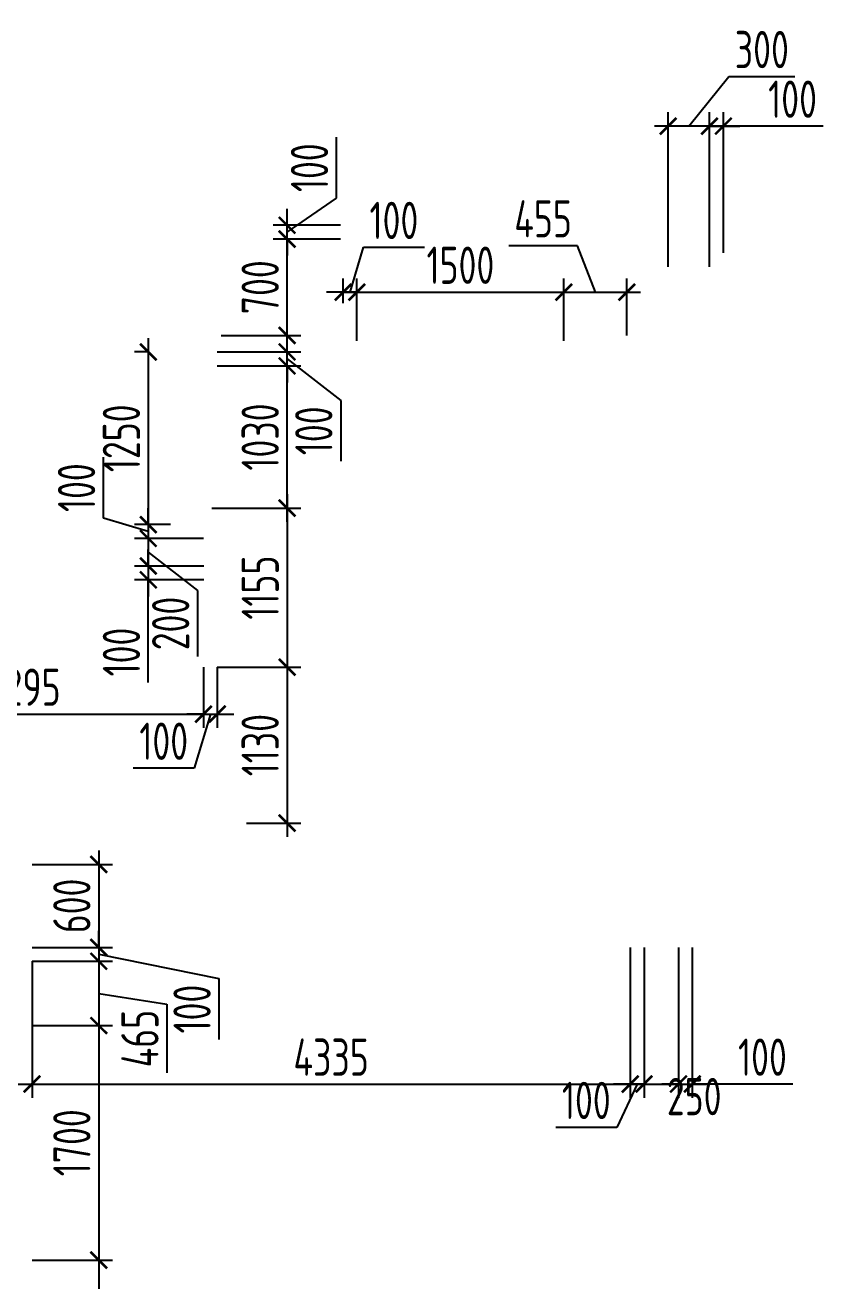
# Model space of a CAD drawing. Header units: millimetres. Extents: x -350007 to 535970, y -888 to 133718.
# Drawn here: x -55796 to -49927, y 71847 to 80949 of the extents above; entities that cross this region are included whole.
import ezdxf

# ---------------------------------------------------------------- set-up
doc = ezdxf.new("R2010")
doc.units = ezdxf.units.MM
doc.layers.add('АР_Размеры нов.', color=15, linetype='Continuous', lineweight=0)
doc.styles.add('ISOCPEUR', font='isocpeur.ttf', dxfattribs={"width": 0.7})
doc.dimstyles.new('R_100', dxfattribs={"dimtxt": 270, "dimasz": 120, "dimexe": 100, "dimexo": 0, "dimgap": 60, "dimtad": 1, "dimdec": 0, "dimrnd": 5, "dimzin": 0, "dimdsep": 46, "dimtxsty": 'ISOCPEUR', "dimblk": 'ARCHTICK', "dimcen": 0, "dimdle": 100, "dimclrd": 256, "dimclre": 256, "dimclrt": 256, "dimadec": 0, "dimazin": 0, "dimtfac": 2, "dimtdec": 0, "dimtofl": 0, "dimtmove": 1, "dimatfit": 3, "dimfxl": 1, "dimtvp": 3, "dimtolj": 1, "dimtzin": 0, "dimarcsym": 0})

# ---------------------------------------------------------------- blocks, each defined once
blk = doc.blocks.new('_ArchTick')
at = {"color": 0, "linetype": 'ByBlock', "const_width": 0.15}
blk.add_lwpolyline([(-0.5, -0.5), (0.5, 0.5)], dxfattribs=at)
blk = doc.blocks.new('*D2656')
at = {"layer": 'АР_Размеры нов.', "lineweight": -2, "ltscale": 100, "transparency": 16777216}
for p, q in [((-53391.2, 78660.4), (-53391.2, 79113.9)), ((-51891.2, 78660.4), (-51891.2, 79113.9)), ((-53491.2, 79013.9), (-51791.2, 79013.9))]:
    blk.add_line(p, q, dxfattribs=at)
at = {"layer": 'АР_Размеры нов.', "lineweight": -2, "ltscale": 100, "transparency": 16777216, "xscale": 120, "yscale": 120, "zscale": 120, "rotation": 180}
blk.add_blockref('_ArchTick', (-53391.2, 79013.9), dxfattribs=at)
at = {"layer": 'АР_Размеры нов.', "lineweight": -2, "ltscale": 100, "transparency": 16777216, "xscale": 120, "yscale": 120, "zscale": 120}
blk.add_blockref('_ArchTick', (-51891.2, 79013.9), dxfattribs=at)
at = {"layer": 'АР_Размеры нов.', "ltscale": 100, "transparency": 16777216, "insert": (-52641.2, 79208.9), "char_height": 270, "attachment_point": 5, "style": 'ISOCPEUR'}
blk.add_mtext('\\A1;1500', dxfattribs=at)
blk = doc.blocks.new('*D2664')
at = {"layer": 'АР_Размеры нов.', "lineweight": -2, "ltscale": 100, "transparency": 16777216}
for p, q in [((-53897, 77348.7), (-53897, 78579)), ((-54403, 78479), (-53797, 78479)), ((-54443, 77448.7), (-53797, 77448.7))]:
    blk.add_line(p, q, dxfattribs=at)
at = {"layer": 'АР_Размеры нов.', "lineweight": -2, "ltscale": 100, "transparency": 16777216, "xscale": 120, "yscale": 120, "zscale": 120}
for p, rotation in [((-53897, 78479), 90), ((-53897, 77448.7), 270)]:
    blk.add_blockref('_ArchTick', p, dxfattribs=dict(at, rotation=rotation))
at = {"layer": 'АР_Размеры нов.', "ltscale": 100, "transparency": 16777216, "insert": (-54092, 77963.9), "char_height": 270, "attachment_point": 5, "rotation": 90, "style": 'ISOCPEUR'}
blk.add_mtext('\\A1;1030', dxfattribs=at)
blk = doc.blocks.new('*D1928')
at = {"layer": 'АР_Размеры нов.', "lineweight": -2, "ltscale": 100, "transparency": 16777216}
for p, q in [((-55262, 73798.2), (-55262, 71898.2)), ((-55745.7, 73698.2), (-55162, 73698.2)), ((-55745.7, 71998.2), (-55162, 71998.2))]:
    blk.add_line(p, q, dxfattribs=at)
at = {"layer": 'АР_Размеры нов.', "lineweight": -2, "ltscale": 100, "transparency": 16777216, "xscale": 120, "yscale": 120, "zscale": 120}
for p, rotation in [((-55262, 73698.2), 90), ((-55262, 71998.2), 270)]:
    blk.add_blockref('_ArchTick', p, dxfattribs=dict(at, rotation=rotation))
at = {"layer": 'АР_Размеры нов.', "ltscale": 100, "transparency": 16777216, "insert": (-55457, 72848.2), "char_height": 270, "attachment_point": 5, "rotation": 90, "style": 'ISOCPEUR'}
blk.add_mtext('\\A1;1700', dxfattribs=at)
blk = doc.blocks.new('*D1929')
at = {"layer": 'АР_Размеры нов.', "lineweight": -2, "ltscale": 100, "transparency": 16777216}
for p, q in [((-53897, 77348.7), (-53897, 78579)), ((-54403, 78479), (-53797, 78479)), ((-54443, 77448.7), (-53797, 77448.7))]:
    blk.add_line(p, q, dxfattribs=at)
at = {"layer": 'АР_Размеры нов.', "lineweight": -2, "ltscale": 100, "transparency": 16777216, "xscale": 120, "yscale": 120, "zscale": 120}
for p, rotation in [((-53897, 78479), 90), ((-53897, 77448.7), 270)]:
    blk.add_blockref('_ArchTick', p, dxfattribs=dict(at, rotation=rotation))
at = {"layer": 'АР_Размеры нов.', "ltscale": 100, "transparency": 16777216, "insert": (-54092, 77963.9), "char_height": 270, "attachment_point": 5, "rotation": 90, "style": 'ISOCPEUR'}
blk.add_mtext('\\A1;1030', dxfattribs=at)
blk = doc.blocks.new('*D1932')
at = {"layer": 'АР_Размеры нов.', "lineweight": -2, "ltscale": 100, "transparency": 16777216}
for p, q in [((-55262, 72098.2), (-55262, 71095.7)), ((-55745.7, 71998.2), (-55162, 71998.2)), ((-55745.7, 71195.7), (-55162, 71195.7))]:
    blk.add_line(p, q, dxfattribs=at)
at = {"layer": 'АР_Размеры нов.', "lineweight": -2, "ltscale": 100, "transparency": 16777216, "xscale": 120, "yscale": 120, "zscale": 120}
for p, rotation in [((-55262, 71998.2), 90), ((-55262, 71195.7), 270)]:
    blk.add_blockref('_ArchTick', p, dxfattribs=dict(at, rotation=rotation))
at = {"layer": 'АР_Размеры нов.', "ltscale": 100, "transparency": 16777216, "insert": (-55457, 71596.9), "char_height": 270, "attachment_point": 5, "rotation": 90, "style": 'ISOCPEUR'}
blk.add_mtext('\\A1;800', dxfattribs=at)
blk = doc.blocks.new('*D1938')
at = {"layer": 'АР_Размеры нов.', "lineweight": -2, "ltscale": 500, "transparency": 16777216}
for p, q in [((-51410.8, 74262.9), (-51410.8, 73173.9)), ((-55745.7, 74164.5), (-55745.7, 73173.9)), ((-55845.7, 73273.9), (-51310.8, 73273.9))]:
    blk.add_line(p, q, dxfattribs=at)
at = {"layer": 'АР_Размеры нов.', "lineweight": -2, "ltscale": 500, "transparency": 16777216, "xscale": 120, "yscale": 120, "zscale": 120, "rotation": 180}
blk.add_blockref('_ArchTick', (-55745.7, 73273.9), dxfattribs=at)
at = {"layer": 'АР_Размеры нов.', "lineweight": -2, "ltscale": 500, "transparency": 16777216, "xscale": 120, "yscale": 120, "zscale": 120}
blk.add_blockref('_ArchTick', (-51410.8, 73273.9), dxfattribs=at)
at = {"layer": 'АР_Размеры нов.', "lineweight": 13, "ltscale": 500, "transparency": 16777216, "insert": (-53578.2, 73468.9), "char_height": 270, "attachment_point": 5, "style": 'ISOCPEUR'}
blk.add_mtext('\\A1;4335', dxfattribs=at)
blk = doc.blocks.new('*D1939')
at = {"layer": 'АР_Размеры нов.', "lineweight": -2, "ltscale": 500, "transparency": 16777216}
for p, q in [((-55262, 74965.7), (-55262, 74164.5)), ((-55745.7, 74865.7), (-55162, 74865.7)), ((-55745.7, 74264.5), (-55162, 74264.5))]:
    blk.add_line(p, q, dxfattribs=at)
at = {"layer": 'АР_Размеры нов.', "lineweight": -2, "ltscale": 500, "transparency": 16777216, "xscale": 120, "yscale": 120, "zscale": 120}
for p, rotation in [((-55262, 74865.7), 90), ((-55262, 74264.5), 270)]:
    blk.add_blockref('_ArchTick', p, dxfattribs=dict(at, rotation=rotation))
at = {"layer": 'АР_Размеры нов.', "lineweight": 13, "ltscale": 500, "transparency": 16777216, "insert": (-55457, 74565.1), "char_height": 270, "attachment_point": 5, "rotation": 90, "style": 'ISOCPEUR'}
blk.add_mtext('\\A1;600', dxfattribs=at)
blk = doc.blocks.new('*D1940')
at = {"layer": 'АР_Размеры нов.', "lineweight": -2, "ltscale": 500, "transparency": 16777216}
for p, q in [((-55262, 74264.5), (-55262, 74384.5)), ((-55745.7, 74264.5), (-55162, 74264.5)), ((-55262, 74264.5), (-55262, 74164.5)), ((-55262, 74214.5), (-54391, 74038.1)), ((-55745.7, 74164.5), (-55162, 74164.5)), ((-55262, 74164.5), (-55262, 74044.5)), ((-54391, 74038.1), (-54391, 73596.8))]:
    blk.add_line(p, q, dxfattribs=at)
at = {"layer": 'АР_Размеры нов.', "lineweight": -2, "ltscale": 500, "transparency": 16777216, "xscale": 120, "yscale": 120, "zscale": 120}
for p, rotation in [((-55262, 74264.5), 270), ((-55262, 74164.5), 90)]:
    blk.add_blockref('_ArchTick', p, dxfattribs=dict(at, rotation=rotation))
at = {"layer": 'АР_Размеры нов.', "lineweight": 13, "ltscale": 500, "transparency": 16777216, "insert": (-54586, 73817.4), "char_height": 270, "attachment_point": 5, "rotation": 90, "style": 'ISOCPEUR'}
blk.add_mtext('\\A1;100', dxfattribs=at)
blk = doc.blocks.new('*D1941')
at = {"layer": 'АР_Размеры нов.', "lineweight": -2, "ltscale": 500, "transparency": 16777216}
for p, q in [((-55262, 74264.5), (-55262, 73598.2)), ((-55745.7, 74164.5), (-55162, 74164.5)), ((-55262, 73931.3), (-54768.7, 73852.3)), ((-54768.7, 73852.3), (-54768.7, 73354.3)), ((-55745.7, 73698.2), (-55162, 73698.2))]:
    blk.add_line(p, q, dxfattribs=at)
at = {"layer": 'АР_Размеры нов.', "lineweight": -2, "ltscale": 500, "transparency": 16777216, "xscale": 120, "yscale": 120, "zscale": 120}
for p, rotation in [((-55262, 74164.5), 90), ((-55262, 73698.2), 270)]:
    blk.add_blockref('_ArchTick', p, dxfattribs=dict(at, rotation=rotation))
at = {"layer": 'АР_Размеры нов.', "lineweight": 13, "ltscale": 500, "transparency": 16777216, "insert": (-54963.7, 73603.3), "char_height": 270, "attachment_point": 5, "rotation": 90, "style": 'ISOCPEUR'}
blk.add_mtext('\\A1;465', dxfattribs=at)
blk = doc.blocks.new('*D1950')
at = {"layer": 'АР_Размеры нов.', "lineweight": -2, "ltscale": 500, "transparency": 16777216}
for p, q in [((-56800.4, 76295.2), (-56800.4, 75855.6)), ((-54503, 76295.7), (-54503, 75855.6)), ((-56900.4, 75955.6), (-54403, 75955.6))]:
    blk.add_line(p, q, dxfattribs=at)
at = {"layer": 'АР_Размеры нов.', "lineweight": -2, "ltscale": 500, "transparency": 16777216, "xscale": 120, "yscale": 120, "zscale": 120, "rotation": 180}
blk.add_blockref('_ArchTick', (-56800.4, 75955.6), dxfattribs=at)
at = {"layer": 'АР_Размеры нов.', "lineweight": -2, "ltscale": 500, "transparency": 16777216, "xscale": 120, "yscale": 120, "zscale": 120}
blk.add_blockref('_ArchTick', (-54503, 75955.6), dxfattribs=at)
at = {"layer": 'АР_Размеры нов.', "lineweight": 13, "ltscale": 500, "transparency": 16777216, "insert": (-55805.8, 76150.6), "char_height": 270, "attachment_point": 5, "style": 'ISOCPEUR'}
blk.add_mtext('\\A1;2295', dxfattribs=at)
blk = doc.blocks.new('*D1951')
at = {"layer": 'АР_Размеры нов.', "lineweight": -2, "ltscale": 500, "transparency": 16777216}
for p, q in [((-54503, 76295.7), (-54503, 75855.6)), ((-54403, 76295.7), (-54403, 75855.6)), ((-54503, 75955.6), (-54623, 75955.6)), ((-54453, 75955.6), (-54570.5, 75563.8)), ((-54503, 75955.6), (-54403, 75955.6)), ((-54403, 75955.6), (-54283, 75955.6)), ((-54570.5, 75563.8), (-55011.8, 75563.8))]:
    blk.add_line(p, q, dxfattribs=at)
at = {"layer": 'АР_Размеры нов.', "lineweight": -2, "ltscale": 500, "transparency": 16777216, "xscale": 120, "yscale": 120, "zscale": 120}
blk.add_blockref('_ArchTick', (-54503, 75955.6), dxfattribs=at)
at = {"layer": 'АР_Размеры нов.', "lineweight": -2, "ltscale": 500, "transparency": 16777216, "xscale": 120, "yscale": 120, "zscale": 120, "rotation": 180}
blk.add_blockref('_ArchTick', (-54403, 75955.6), dxfattribs=at)
at = {"layer": 'АР_Размеры нов.', "lineweight": 13, "ltscale": 500, "transparency": 16777216, "insert": (-54791.2, 75758.8), "char_height": 270, "attachment_point": 5, "style": 'ISOCPEUR'}
blk.add_mtext('\\A1;100', dxfattribs=at)
blk = doc.blocks.new('*D1952')
at = {"layer": 'АР_Размеры нов.', "lineweight": -2, "ltscale": 500, "transparency": 16777216}
for p, q in [((-53897, 78580.3), (-53897, 78700.3)), ((-54403, 78580.3), (-53797, 78580.3)), ((-53897, 78479), (-53897, 78580.3)), ((-54403, 78479), (-53797, 78479)), ((-53897, 78529.7), (-53508.5, 78229.5)), ((-53897, 78479), (-53897, 78359)), ((-53508.5, 78229.5), (-53508.5, 77788.2))]:
    blk.add_line(p, q, dxfattribs=at)
at = {"layer": 'АР_Размеры нов.', "lineweight": -2, "ltscale": 500, "transparency": 16777216, "xscale": 120, "yscale": 120, "zscale": 120}
for p, rotation in [((-53897, 78580.3), 270), ((-53897, 78479), 90)]:
    blk.add_blockref('_ArchTick', p, dxfattribs=dict(at, rotation=rotation))
at = {"layer": 'АР_Размеры нов.', "lineweight": 13, "ltscale": 500, "transparency": 16777216, "insert": (-53703.5, 78008.9), "char_height": 270, "attachment_point": 5, "rotation": 90, "style": 'ISOCPEUR'}
blk.add_mtext('\\A1;100', dxfattribs=at)
blk = doc.blocks.new('*D1953')
at = {"layer": 'АР_Размеры нов.', "lineweight": -2, "ltscale": 500, "transparency": 16777216}
for p, q in [((-53897, 77548.7), (-53897, 76195.7)), ((-54443, 77448.7), (-53797, 77448.7)), ((-54403, 76295.7), (-53797, 76295.7))]:
    blk.add_line(p, q, dxfattribs=at)
at = {"layer": 'АР_Размеры нов.', "lineweight": -2, "ltscale": 500, "transparency": 16777216, "xscale": 120, "yscale": 120, "zscale": 120}
for p, rotation in [((-53897, 77448.7), 90), ((-53897, 76295.7), 270)]:
    blk.add_blockref('_ArchTick', p, dxfattribs=dict(at, rotation=rotation))
at = {"layer": 'АР_Размеры нов.', "lineweight": 13, "ltscale": 500, "transparency": 16777216, "insert": (-54092, 76872.2), "char_height": 270, "attachment_point": 5, "rotation": 90, "style": 'ISOCPEUR'}
blk.add_mtext('\\A1;1155', dxfattribs=at)
blk = doc.blocks.new('*D1954')
at = {"layer": 'АР_Размеры нов.', "lineweight": -2, "ltscale": 500, "transparency": 16777216}
for p, q in [((-53897, 76395.7), (-53897, 75065.7)), ((-54403, 76295.7), (-53797, 76295.7)), ((-54192.4, 75165.7), (-53797, 75165.7))]:
    blk.add_line(p, q, dxfattribs=at)
at = {"layer": 'АР_Размеры нов.', "lineweight": -2, "ltscale": 500, "transparency": 16777216, "xscale": 120, "yscale": 120, "zscale": 120}
for p, rotation in [((-53897, 76295.7), 90), ((-53897, 75165.7), 270)]:
    blk.add_blockref('_ArchTick', p, dxfattribs=dict(at, rotation=rotation))
at = {"layer": 'АР_Размеры нов.', "lineweight": 13, "ltscale": 500, "transparency": 16777216, "insert": (-54092, 75730.7), "char_height": 270, "attachment_point": 5, "rotation": 90, "style": 'ISOCPEUR'}
blk.add_mtext('\\A1;1130', dxfattribs=at)
blk = doc.blocks.new('*D1955')
at = {"layer": 'АР_Размеры нов.', "lineweight": -2, "ltscale": 500, "transparency": 16777216}
for p, q in [((-54902.9, 78680.4), (-54902.9, 77228.7)), ((-54898.8, 78580.4), (-55002.9, 78580.4)), ((-54898.8, 77328.7), (-55002.9, 77328.7))]:
    blk.add_line(p, q, dxfattribs=at)
at = {"layer": 'АР_Размеры нов.', "lineweight": -2, "ltscale": 500, "transparency": 16777216, "xscale": 120, "yscale": 120, "zscale": 120}
for p, rotation in [((-54902.9, 78580.4), 90), ((-54902.9, 77328.7), 270)]:
    blk.add_blockref('_ArchTick', p, dxfattribs=dict(at, rotation=rotation))
at = {"layer": 'АР_Размеры нов.', "lineweight": 13, "ltscale": 500, "transparency": 16777216, "insert": (-55097.9, 77954.6), "char_height": 270, "attachment_point": 5, "rotation": 90, "style": 'ISOCPEUR'}
blk.add_mtext('\\A1;1250', dxfattribs=at)
blk = doc.blocks.new('*D1956')
at = {"layer": 'АР_Размеры нов.', "lineweight": -2, "ltscale": 500, "transparency": 16777216}
for p, q in [((-55227.9, 77376.2), (-55227.9, 77817.5)), ((-54902.9, 77278.7), (-55227.9, 77376.2)), ((-54902.9, 77328.7), (-54902.9, 77448.7)), ((-54742.2, 77328.7), (-55002.9, 77328.7)), ((-54902.9, 77328.7), (-54902.9, 77228.7)), ((-54742.2, 77228.7), (-55002.9, 77228.7)), ((-54902.9, 77228.7), (-54902.9, 77108.7))]:
    blk.add_line(p, q, dxfattribs=at)
at = {"layer": 'АР_Размеры нов.', "lineweight": -2, "ltscale": 500, "transparency": 16777216, "xscale": 120, "yscale": 120, "zscale": 120}
for p, rotation in [((-54902.9, 77328.7), 270), ((-54902.9, 77228.7), 90)]:
    blk.add_blockref('_ArchTick', p, dxfattribs=dict(at, rotation=rotation))
at = {"layer": 'АР_Размеры нов.', "lineweight": 13, "ltscale": 500, "transparency": 16777216, "insert": (-55422.9, 77596.9), "char_height": 270, "attachment_point": 5, "rotation": 90, "style": 'ISOCPEUR'}
blk.add_mtext('\\A1;100', dxfattribs=at)
blk = doc.blocks.new('*D1830')
at = {"layer": 'АР_Размеры нов.', "lineweight": -2, "ltscale": 500, "transparency": 16777216}
for p, q in [((-51793.1, 79350.6), (-52291.1, 79350.6)), ((-51663.4, 79013.9), (-51793.1, 79350.6)), ((-51891.2, 78660.4), (-51891.2, 79113.9)), ((-51435.7, 78700.3), (-51435.7, 79113.9)), ((-51991.2, 79013.9), (-51335.7, 79013.9))]:
    blk.add_line(p, q, dxfattribs=at)
at = {"layer": 'АР_Размеры нов.', "lineweight": -2, "ltscale": 500, "transparency": 16777216, "xscale": 120, "yscale": 120, "zscale": 120, "rotation": 180}
blk.add_blockref('_ArchTick', (-51891.2, 79013.9), dxfattribs=at)
at = {"layer": 'АР_Размеры нов.', "lineweight": -2, "ltscale": 500, "transparency": 16777216, "xscale": 120, "yscale": 120, "zscale": 120}
blk.add_blockref('_ArchTick', (-51435.7, 79013.9), dxfattribs=at)
at = {"layer": 'АР_Размеры нов.', "lineweight": 13, "ltscale": 500, "transparency": 16777216, "insert": (-52042.1, 79545.6), "char_height": 270, "attachment_point": 5, "style": 'ISOCPEUR'}
blk.add_mtext('\\A1;455', dxfattribs=at)
blk = doc.blocks.new('*D1834')
at = {"layer": 'АР_Размеры нов.', "lineweight": -2, "ltscale": 500, "transparency": 16777216}
for p, q in [((-51410.8, 74262.9), (-51410.8, 73173.9)), ((-51310.7, 74264.5), (-51310.7, 73173.9)), ((-51410.8, 73273.9), (-51530.8, 73273.9)), ((-51360.7, 73273.9), (-51508.3, 72960.2)), ((-51310.7, 73273.9), (-51410.8, 73273.9)), ((-51310.7, 73273.9), (-51190.7, 73273.9)), ((-51508.3, 72960.2), (-51949.6, 72960.2))]:
    blk.add_line(p, q, dxfattribs=at)
at = {"layer": 'АР_Размеры нов.', "lineweight": -2, "ltscale": 500, "transparency": 16777216, "xscale": 120, "yscale": 120, "zscale": 120}
blk.add_blockref('_ArchTick', (-51410.8, 73273.9), dxfattribs=at)
at = {"layer": 'АР_Размеры нов.', "lineweight": -2, "ltscale": 500, "transparency": 16777216, "xscale": 120, "yscale": 120, "zscale": 120, "rotation": 180}
blk.add_blockref('_ArchTick', (-51310.7, 73273.9), dxfattribs=at)
at = {"layer": 'АР_Размеры нов.', "lineweight": 13, "ltscale": 500, "transparency": 16777216, "insert": (-51728.9, 73155.2), "char_height": 270, "attachment_point": 5, "style": 'ISOCPEUR'}
blk.add_mtext('\\A1;100', dxfattribs=at)
blk = doc.blocks.new('*D1835')
at = {"layer": 'АР_Размеры нов.', "lineweight": -2, "ltscale": 500, "transparency": 16777216}
for p, q in [((-51310.7, 74264.5), (-51310.7, 73173.9)), ((-51060.7, 74264.5), (-51060.7, 73173.9)), ((-51410.7, 73273.9), (-50960.7, 73273.9))]:
    blk.add_line(p, q, dxfattribs=at)
at = {"layer": 'АР_Размеры нов.', "lineweight": -2, "ltscale": 500, "transparency": 16777216, "xscale": 120, "yscale": 120, "zscale": 120, "rotation": 180}
blk.add_blockref('_ArchTick', (-51310.7, 73273.9), dxfattribs=at)
at = {"layer": 'АР_Размеры нов.', "lineweight": -2, "ltscale": 500, "transparency": 16777216, "xscale": 120, "yscale": 120, "zscale": 120}
blk.add_blockref('_ArchTick', (-51060.7, 73273.9), dxfattribs=at)
at = {"layer": 'АР_Размеры нов.', "lineweight": 13, "ltscale": 500, "transparency": 16777216, "insert": (-50947.2, 73183.1), "char_height": 270, "attachment_point": 5, "style": 'ISOCPEUR'}
blk.add_mtext('\\A1;250', dxfattribs=at)
blk = doc.blocks.new('*D1836')
at = {"layer": 'АР_Размеры нов.', "lineweight": -2, "ltscale": 500, "transparency": 16777216}
for p, q in [((-51060.7, 74264.5), (-51060.7, 73173.9)), ((-50960.7, 74264.5), (-50960.7, 73173.9)), ((-51060.7, 73273.9), (-51180.7, 73273.9)), ((-51060.7, 73273.9), (-50960.7, 73273.9)), ((-50960.7, 73273.9), (-50840.7, 73273.9)), ((-50231.9, 73273.9), (-50960.7, 73273.9))]:
    blk.add_line(p, q, dxfattribs=at)
at = {"layer": 'АР_Размеры нов.', "lineweight": -2, "ltscale": 500, "transparency": 16777216, "xscale": 120, "yscale": 120, "zscale": 120}
blk.add_blockref('_ArchTick', (-51060.7, 73273.9), dxfattribs=at)
at = {"layer": 'АР_Размеры нов.', "lineweight": -2, "ltscale": 500, "transparency": 16777216, "xscale": 120, "yscale": 120, "zscale": 120, "rotation": 180}
blk.add_blockref('_ArchTick', (-50960.7, 73273.9), dxfattribs=at)
at = {"layer": 'АР_Размеры нов.', "lineweight": 13, "ltscale": 500, "transparency": 16777216, "insert": (-50452.5, 73468.9), "char_height": 270, "attachment_point": 5, "style": 'ISOCPEUR'}
blk.add_mtext('\\A1;100', dxfattribs=at)
blk = doc.blocks.new('*D1838')
at = {"layer": 'АР_Размеры нов.', "lineweight": -2, "ltscale": 500, "transparency": 16777216}
for p, q in [((-50985.7, 80217.5), (-50696.4, 80577.3)), ((-50696.4, 80577.3), (-50217.3, 80577.3)), ((-51135.7, 79198.5), (-51135.7, 80317.5)), ((-50835.8, 79198.5), (-50835.8, 80317.5)), ((-50735.8, 80217.5), (-51235.7, 80217.5))]:
    blk.add_line(p, q, dxfattribs=at)
at = {"layer": 'АР_Размеры нов.', "lineweight": -2, "ltscale": 500, "transparency": 16777216, "xscale": 120, "yscale": 120, "zscale": 120, "rotation": 180}
blk.add_blockref('_ArchTick', (-51135.7, 80217.5), dxfattribs=at)
at = {"layer": 'АР_Размеры нов.', "lineweight": -2, "ltscale": 500, "transparency": 16777216, "xscale": 120, "yscale": 120, "zscale": 120}
blk.add_blockref('_ArchTick', (-50835.8, 80217.5), dxfattribs=at)
at = {"layer": 'АР_Размеры нов.', "lineweight": 13, "ltscale": 500, "transparency": 16777216, "insert": (-50456.8, 80772.3), "char_height": 270, "attachment_point": 5, "style": 'ISOCPEUR'}
blk.add_mtext('\\A1;300', dxfattribs=at)
blk = doc.blocks.new('*D1839')
at = {"layer": 'АР_Размеры нов.', "lineweight": -2, "ltscale": 500, "transparency": 16777216}
for p, q in [((-50835.8, 79298.5), (-50835.8, 80317.5)), ((-50735.8, 79298.5), (-50735.8, 80317.5)), ((-50835.8, 80217.5), (-50955.8, 80217.5)), ((-50835.8, 80217.5), (-50735.8, 80217.5)), ((-50735.8, 80217.5), (-50615.8, 80217.5)), ((-50013.5, 80217.5), (-50735.8, 80217.5))]:
    blk.add_line(p, q, dxfattribs=at)
at = {"layer": 'АР_Размеры нов.', "lineweight": -2, "ltscale": 500, "transparency": 16777216, "xscale": 120, "yscale": 120, "zscale": 120}
blk.add_blockref('_ArchTick', (-50835.8, 80217.5), dxfattribs=at)
at = {"layer": 'АР_Размеры нов.', "lineweight": -2, "ltscale": 500, "transparency": 16777216, "xscale": 120, "yscale": 120, "zscale": 120, "rotation": 180}
blk.add_blockref('_ArchTick', (-50735.8, 80217.5), dxfattribs=at)
at = {"layer": 'АР_Размеры нов.', "lineweight": 13, "ltscale": 500, "transparency": 16777216, "insert": (-50234.1, 80412.5), "char_height": 270, "attachment_point": 5, "style": 'ISOCPEUR'}
blk.add_mtext('\\A1;100', dxfattribs=at)
blk = doc.blocks.new('*D2139')
at = {"layer": 'АР_Размеры нов.', "lineweight": -2, "ltscale": 500, "transparency": 16777216}
for p, q in [((-53441.2, 79013.9), (-53343.7, 79338.9)), ((-53343.7, 79338.9), (-52902.4, 79338.9)), ((-53491.2, 78934.2), (-53491.2, 79113.9)), ((-53391.2, 78660.4), (-53391.2, 79113.9)), ((-53491.2, 79013.9), (-53611.2, 79013.9)), ((-53391.2, 79013.9), (-53491.2, 79013.9)), ((-53391.2, 79013.9), (-53271.2, 79013.9))]:
    blk.add_line(p, q, dxfattribs=at)
at = {"layer": 'АР_Размеры нов.', "lineweight": -2, "ltscale": 500, "transparency": 16777216, "xscale": 120, "yscale": 120, "zscale": 120}
blk.add_blockref('_ArchTick', (-53491.2, 79013.9), dxfattribs=at)
at = {"layer": 'АР_Размеры нов.', "lineweight": -2, "ltscale": 500, "transparency": 16777216, "xscale": 120, "yscale": 120, "zscale": 120, "rotation": 180}
blk.add_blockref('_ArchTick', (-53391.2, 79013.9), dxfattribs=at)
at = {"layer": 'АР_Размеры нов.', "lineweight": 13, "ltscale": 500, "transparency": 16777216, "insert": (-53123, 79533.9), "char_height": 270, "attachment_point": 5, "style": 'ISOCPEUR'}
blk.add_mtext('\\A1;100', dxfattribs=at)
blk = doc.blocks.new('*D2140')
at = {"layer": 'АР_Размеры нов.', "lineweight": -2, "ltscale": 500, "transparency": 16777216}
for p, q in [((-53897, 78600.3), (-53897, 79498.5)), ((-53511.2, 79398.5), (-53997, 79398.5)), ((-54374, 78700.3), (-53797, 78700.3))]:
    blk.add_line(p, q, dxfattribs=at)
at = {"layer": 'АР_Размеры нов.', "lineweight": -2, "ltscale": 500, "transparency": 16777216, "xscale": 120, "yscale": 120, "zscale": 120}
for p, rotation in [((-53897, 79398.5), 90), ((-53897, 78700.3), 270)]:
    blk.add_blockref('_ArchTick', p, dxfattribs=dict(at, rotation=rotation))
at = {"layer": 'АР_Размеры нов.', "lineweight": 13, "ltscale": 500, "transparency": 16777216, "insert": (-54092, 79049.4), "char_height": 270, "attachment_point": 5, "rotation": 90, "style": 'ISOCPEUR'}
blk.add_mtext('\\A1;700', dxfattribs=at)
blk = doc.blocks.new('*D2141')
at = {"layer": 'АР_Размеры нов.', "lineweight": -2, "ltscale": 500, "transparency": 16777216}
for p, q in [((-53539.9, 79695.3), (-53539.9, 80136.6)), ((-53897, 79448.5), (-53539.9, 79695.3)), ((-53897, 79498.5), (-53897, 79618.5)), ((-53511.2, 79498.5), (-53997, 79498.5)), ((-53897, 79398.5), (-53897, 79498.5)), ((-53511.2, 79398.5), (-53997, 79398.5)), ((-53897, 79398.5), (-53897, 79278.5))]:
    blk.add_line(p, q, dxfattribs=at)
at = {"layer": 'АР_Размеры нов.', "lineweight": -2, "ltscale": 500, "transparency": 16777216, "xscale": 120, "yscale": 120, "zscale": 120}
for p, rotation in [((-53897, 79498.5), 270), ((-53897, 79398.5), 90)]:
    blk.add_blockref('_ArchTick', p, dxfattribs=dict(at, rotation=rotation))
at = {"layer": 'АР_Размеры нов.', "lineweight": 13, "ltscale": 500, "transparency": 16777216, "insert": (-53734.9, 79916), "char_height": 270, "attachment_point": 5, "rotation": 90, "style": 'ISOCPEUR'}
blk.add_mtext('\\A1;100', dxfattribs=at)
blk = doc.blocks.new('*D3307')
at = {"layer": 'АР_Размеры нов.', "lineweight": -2, "transparency": 16777216}
for p, q in [((-54902.9, 77328.7), (-54902.9, 76928.6)), ((-54503.4, 77228.7), (-55002.9, 77228.7)), ((-54902.9, 77128.7), (-54545.9, 76851.7)), ((-54500.5, 77028.6), (-55002.9, 77028.6)), ((-54545.9, 76851.7), (-54545.9, 76372.6))]:
    blk.add_line(p, q, dxfattribs=at)
at = {"layer": 'АР_Размеры нов.', "lineweight": -2, "transparency": 16777216, "xscale": 120, "yscale": 120, "zscale": 120}
for p, rotation in [((-54902.9, 77228.7), 90), ((-54902.9, 77028.6), 270)]:
    blk.add_blockref('_ArchTick', p, dxfattribs=dict(at, rotation=rotation))
at = {"layer": 'АР_Размеры нов.', "transparency": 16777216, "insert": (-54740.9, 76612.1), "char_height": 270, "attachment_point": 5, "rotation": 90, "style": 'ISOCPEUR'}
blk.add_mtext('\\A1;200', dxfattribs=at)
blk = doc.blocks.new('*D3308')
at = {"layer": 'АР_Размеры нов.', "lineweight": -2, "transparency": 16777216}
for p, q in [((-54902.9, 77028.6), (-54902.9, 77148.6)), ((-54500.5, 77028.6), (-55002.9, 77028.6)), ((-54902.9, 77028.6), (-54902.9, 76928.6)), ((-54500.5, 76928.6), (-55002.9, 76928.6)), ((-54902.9, 76928.6), (-54902.9, 76808.6)), ((-54902.9, 76184.7), (-54902.9, 76928.6))]:
    blk.add_line(p, q, dxfattribs=at)
at = {"layer": 'АР_Размеры нов.', "lineweight": -2, "transparency": 16777216, "xscale": 120, "yscale": 120, "zscale": 120}
for p, rotation in [((-54902.9, 77028.6), 270), ((-54902.9, 76928.6), 90)]:
    blk.add_blockref('_ArchTick', p, dxfattribs=dict(at, rotation=rotation))
at = {"layer": 'АР_Размеры нов.', "transparency": 16777216, "insert": (-55097.9, 76405.3), "char_height": 270, "attachment_point": 5, "rotation": 90, "style": 'ISOCPEUR'}
blk.add_mtext('\\A1;100', dxfattribs=at)

msp = doc.modelspace()

# ---------------------------------------------------------------- dimensions: what is measured, and where the dimension line sits
at = {"layer": 'АР_Размеры нов.', "lineweight": 13, "ltscale": 500}
for base, p1, p2, override, picture, middle in [((-51135.7, 80217.5), (-50835.8, 79198.5), (-51135.7, 79198.5), {"dimpost": '\\X'}, '*D1838', (-50636.4, 80577.3)), ((-50735.8, 80217.5), (-50835.8, 79298.5), (-50735.8, 79298.5), {"dimpost": '\\X'}, '*D1839', (-50234.1, 80116.6)), ((-51435.6975, 79013.933), (-51891.1667, 78660.3536), (-51435.6975, 78700.3286), {"dimpost": '\\X', "dimfxl": 2.5, "dimarcsym": 1}, '*D1830', (-51853.1281, 79350.5884)), ((-54503, 75955.6), (-56800.4, 76295.2), (-54503, 76295.7), {"dimpost": '\\X'}, '*D1950', (-55805.8, 75955.6)), ((-54403, 75955.6), (-54503, 76295.7), (-54403, 76295.7), {"dimpost": '\\X'}, '*D1951', (-54630.5, 75563.8)), ((-51410.8, 73273.9), (-51310.7, 74264.5), (-51410.8, 74262.9), {"dimpost": '\\X'}, '*D1834', (-51568.3, 72960.2)), ((-51060.7, 73273.9), (-51310.7, 74264.5), (-51060.7, 74264.5), {"dimpost": '\\X'}, '*D1835', (-50947.2, 72988.1)), ((-50960.7, 73273.9), (-51060.7, 74264.5), (-50960.7, 74264.5), {"dimpost": '\\X'}, '*D1836', (-50452.5, 73549.9))]:
    dim = msp.add_linear_dim(base=base, p1=p1, p2=p2, dimstyle='R_100', override=override, dxfattribs=at)
    dim.commit()
    dim.dimension.update_dxf_attribs({"geometry": picture, "text_midpoint": middle, "dimtype": 160})
for base, p1, p2, picture, middle in [((-53897, 79498.5), (-53511.2, 79398.5), (-53511.2, 79498.5), '*D2141', (-53539.9, 79755.3)), ((-53897, 78580.3), (-54403, 78479), (-54403, 78580.3), '*D1952', (-53508.5, 78169.5)), ((-55262, 74164.5), (-55745.7, 74264.5), (-55745.7, 74164.5), '*D1940', (-54391, 73978.1)), ((-55262, 73698.2), (-55745.7, 74164.5), (-55745.7, 73698.2), '*D1941', (-54768.7, 73792.3))]:
    dim = msp.add_linear_dim(base=base, p1=p1, p2=p2, angle=90, dimstyle='R_100', override={"dimpost": '\\X'}, dxfattribs=at)
    dim.commit()
    dim.dimension.update_dxf_attribs({"geometry": picture, "text_midpoint": middle, "dimtype": 160})
for base, p1, p2, override, picture, middle in [((-53491.2, 79013.9), (-53391.2, 78660.4), (-53491.2, 78934.2), {"dimpost": '\\X', "dimfxl": 2.5, "dimarcsym": 1}, '*D2139', (-53283.7, 79533.9)), ((-51410.8, 73273.9), (-55745.7, 74164.5), (-51410.8, 74262.9), {"dimpost": '\\X'}, '*D1938', (-53578.2, 73468.9))]:
    dim = msp.add_linear_dim(base=base, p1=p1, p2=p2, dimstyle='R_100', override=override, dxfattribs=at)
    dim.commit()
    dim.dimension.update_dxf_attribs({"geometry": picture, "text_midpoint": middle})
for base, p1, p2, override, picture, middle in [((-53897, 79398.5), (-54374, 78700.3), (-53511.2, 79398.5), {"dimpost": '\\X'}, '*D2140', (-54092, 79049.4)), ((-54902.9, 77328.7), (-54898.8, 78580.4), (-54898.8, 77328.7), {"dimpost": '\\X'}, '*D1955', (-55097.9, 77954.6)), ((-54902.9, 77228.7), (-54742.2, 77328.7), (-54742.2, 77228.7), {"dimpost": '\\X'}, '*D1956', (-55422.9, 77436.2)), ((-53897, 76295.7), (-54443, 77448.7), (-54403, 76295.7), {"dimpost": '\\X', "dimfxl": 2.5, "dimarcsym": 1}, '*D1953', (-54092, 76872.2)), ((-53897, 75165.7), (-54403, 76295.7), (-54192.4, 75165.7), {"dimpost": '\\X', "dimfxl": 2.5, "dimarcsym": 1}, '*D1954', (-54092, 75730.7)), ((-55262, 74264.5), (-55745.7, 74865.7), (-55745.7, 74264.5), {"dimpost": '\\X'}, '*D1939', (-55457, 74565.1))]:
    dim = msp.add_linear_dim(base=base, p1=p1, p2=p2, angle=90, dimstyle='R_100', override=override, dxfattribs=at)
    dim.commit()
    dim.dimension.update_dxf_attribs({"geometry": picture, "text_midpoint": middle})
at = {"layer": 'АР_Размеры нов.', "ltscale": 100}
dim = msp.add_linear_dim(base=(-51891.2, 79013.9), p1=(-53391.2, 78660.4), p2=(-51891.2, 78660.4), dimstyle='R_100', override={"dimpost": '\\X', "dimfxl": 2.5, "dimarcsym": 1}, dxfattribs=at)
dim.commit()
dim.dimension.update_dxf_attribs({"geometry": '*D2656', "text_midpoint": (-52641.2, 79208.9)})
for base, p1, p2, picture, middle in [((-53897, 78479), (-54443, 77448.7), (-54403, 78479), '*D2664', (-54092, 77963.9)), ((-53897, 78479), (-54443, 77448.7), (-54403, 78479), '*D1929', (-54092, 77963.9)), ((-55262, 71998.2), (-55745.7, 73698.2), (-55745.7, 71998.2), '*D1928', (-55457, 72848.2)), ((-55261.9867, 71195.6825), (-55745.6975, 71998.1647), (-55745.6975, 71195.6825), '*D1932', (-55456.9867, 71596.9236))]:
    dim = msp.add_linear_dim(base=base, p1=p1, p2=p2, angle=90, dimstyle='R_100', override={"dimpost": '\\X', "dimfxl": 2.5, "dimarcsym": 1}, dxfattribs=at)
    dim.commit()
    dim.dimension.update_dxf_attribs({"geometry": picture, "text_midpoint": middle})
at = {"layer": 'АР_Размеры нов.'}
for base, p1, p2, picture, middle in [((-54902.9, 77028.6), (-54503.4, 77228.7), (-54500.5, 77028.6), '*D3307', (-54545.9, 76791.7)), ((-54902.9, 76928.6), (-54500.5, 77028.6), (-54500.5, 76928.6), '*D3308', (-54974.3, 76405.3))]:
    dim = msp.add_linear_dim(base=base, p1=p1, p2=p2, angle=90, dimstyle='R_100', override={"dimpost": '\\X'}, dxfattribs=at)
    dim.commit()
    dim.dimension.update_dxf_attribs({"geometry": picture, "text_midpoint": middle, "dimtype": 160})

doc.saveas('drawing.dxf')
